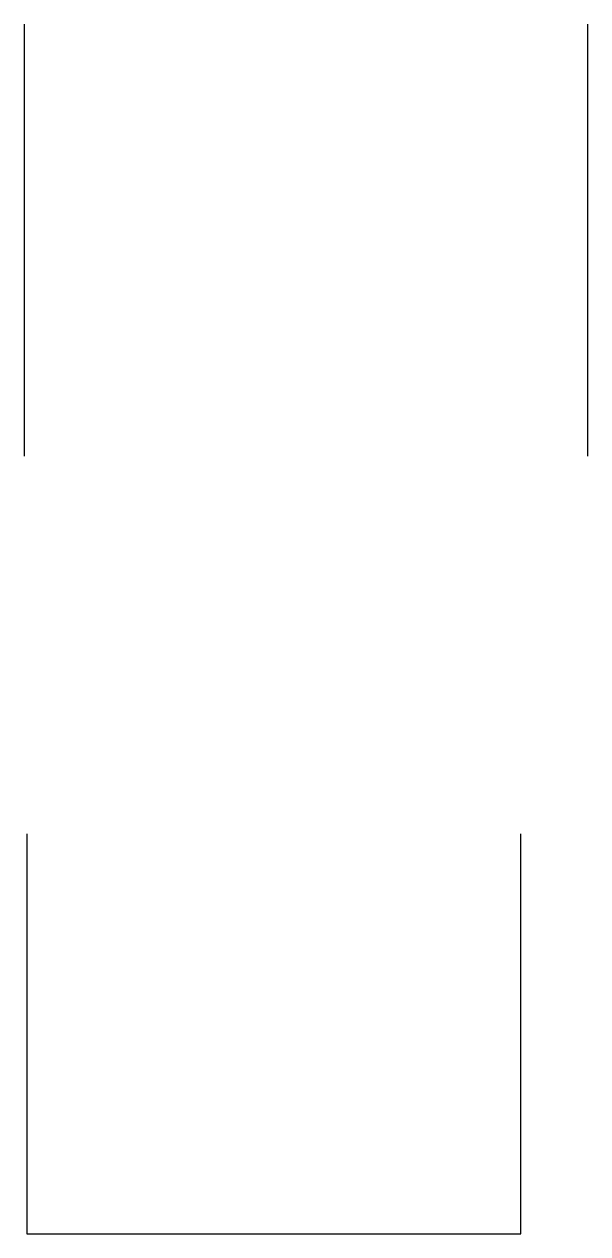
# Model space of a CAD drawing. Extents: x 2.7 to 30.1, y 21.3 to 80.1.
import ezdxf

# ---------------------------------------------------------------- set-up
doc = ezdxf.new("R2010")
doc.units = 0
doc.layers.get('0').update_dxf_attribs({"linetype": 'CONTINUOUS'})

msp = doc.modelspace()

# ---------------------------------------------------------------- linework, layer by layer
at = {"color": 5}
for p, q in [((2.694834, 80.098235), (2.694834, 79.110457)), ((30.070395, 79.110457), (30.070395, 80.098235)), ((2.694834, 79.110457), (2.694834, 59.100893)), ((30.070395, 59.100893), (30.070395, 79.110457))]:
    msp.add_line(p, q, dxfattribs=at)
at = {"color": 7}
for p, q in [((2.822222, 40.724669), (2.822222, 39.454669)), ((26.811111, 39.454669), (26.811111, 40.724669)), ((2.822222, 39.454669), (2.822222, 21.279553)), ((26.811111, 21.279553), (26.811111, 39.454669)), ((2.822222, 21.279553), (8.466667, 21.279553)), ((8.466667, 21.279553), (14.816667, 21.279553)), ((14.816667, 21.279553), (21.166667, 21.279553)), ((21.166667, 21.279553), (26.811111, 21.279553))]:
    msp.add_line(p, q, dxfattribs=at)

doc.saveas('drawing.dxf')
